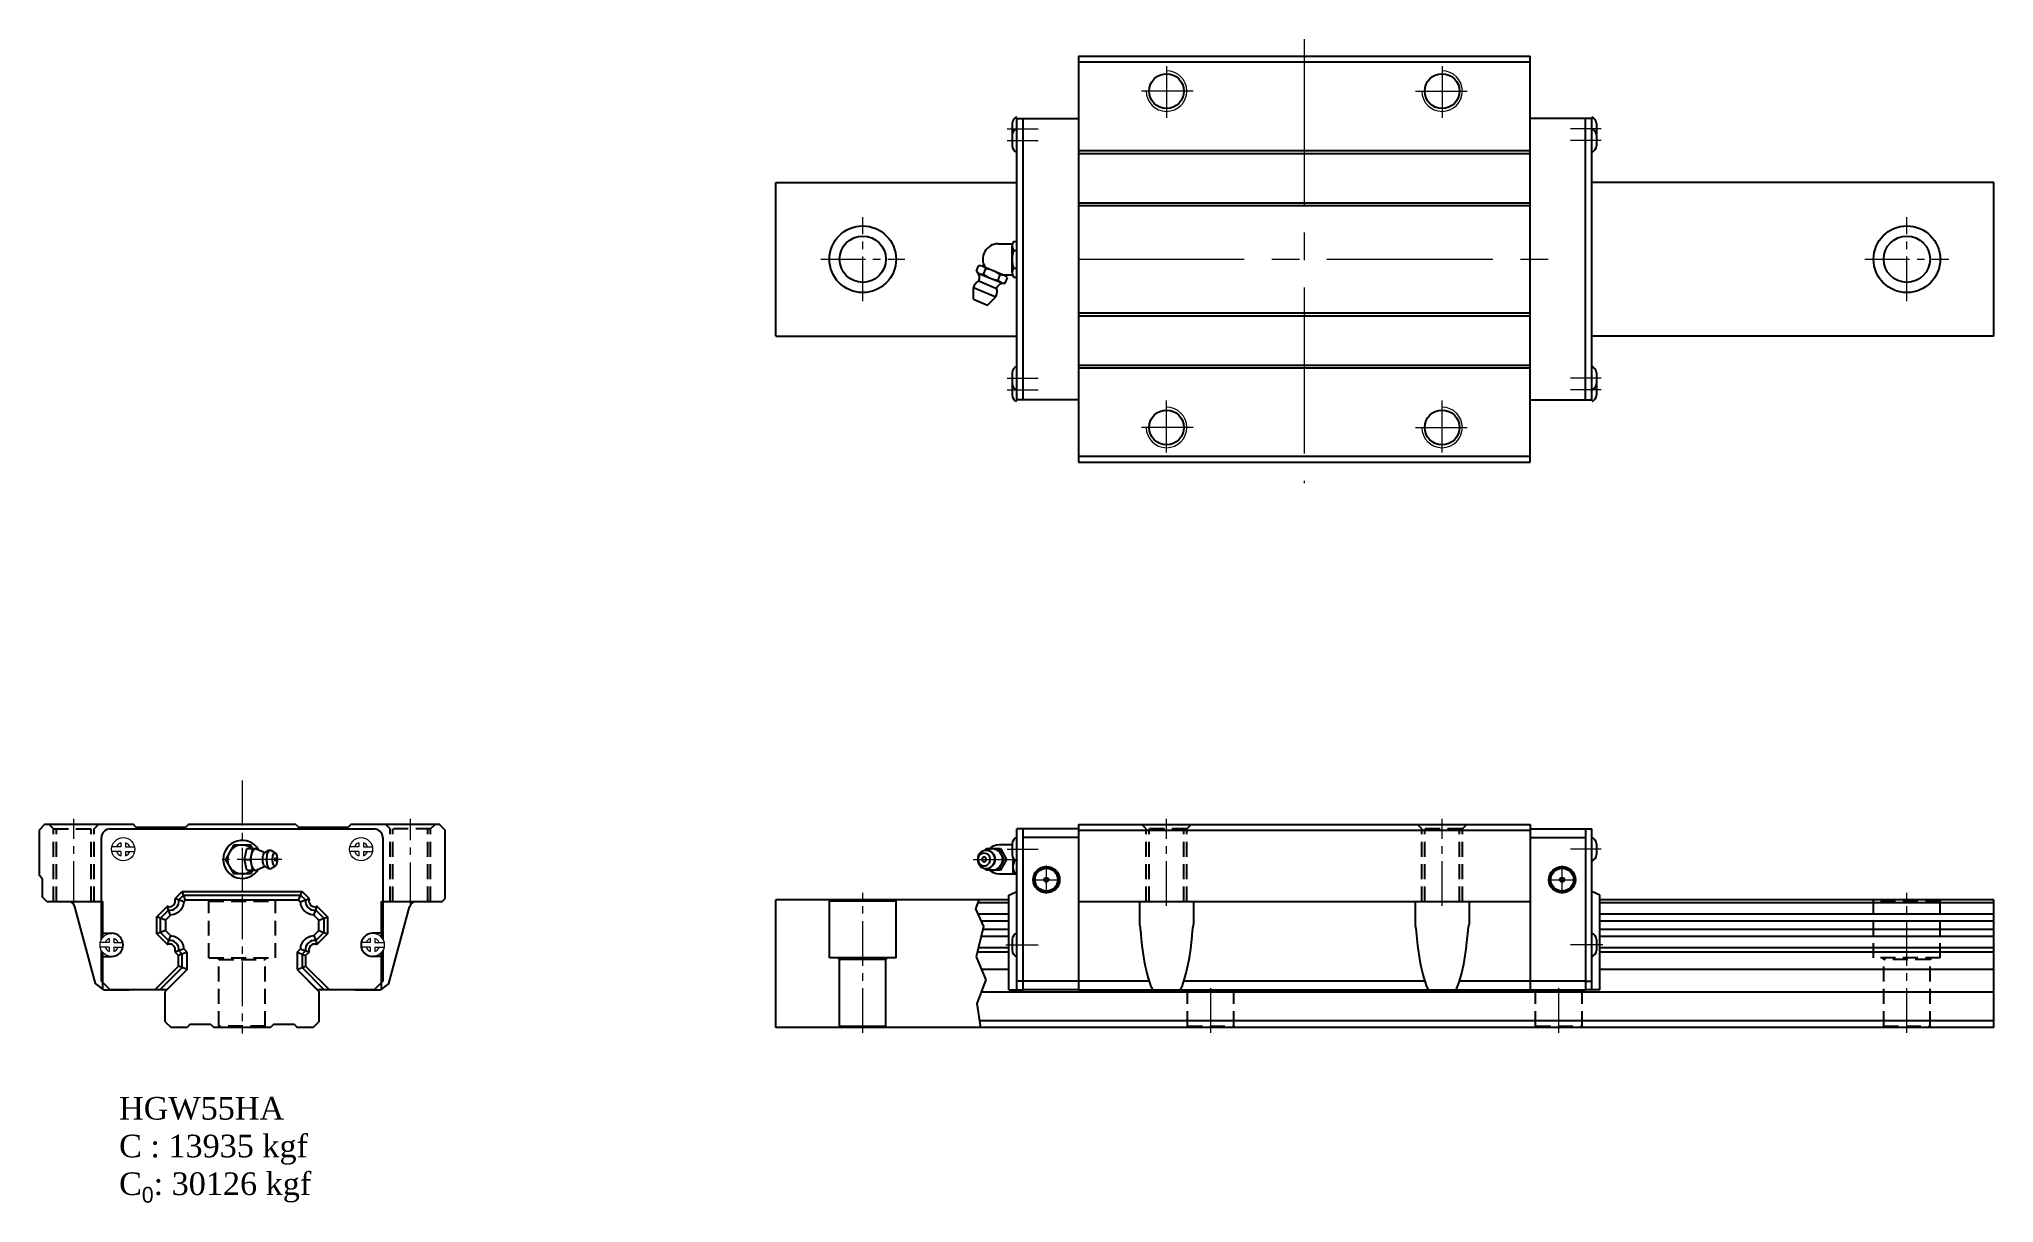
# Model space of a CAD drawing. Extents: x -70 to 604, y -73 to 328.
import ezdxf

# ---------------------------------------------------------------- set-up
doc = ezdxf.new("R2010")
doc.units = 0
doc.header["$LTSCALE"] = 3
doc.header["$MEASUREMENT"] = 0
doc.header["$PDSIZE"] = 0.001
doc.linetypes.add('CENTER2', pattern=[28.575, 19.05, -3.175, 3.175, -3.175])
doc.linetypes.add('DASHED2', pattern=[9.525, 6.35, -3.175])
doc.layers.get('0').update_dxf_attribs({"linetype": 'CONTINUOUS'})
for name, color, linetype, lineweight in [('AM4', 3, 'CONTINUOUS', 15), ('AM7', 4, 'CENTER2', 20), ('中心線', 4, 'CENTER2', 20), ('指線', 3, 'CONTINUOUS', 15)]:
    doc.layers.add(name, color=color, linetype=linetype, lineweight=lineweight)
doc.layers.add('建構線', color=1, linetype='CONTINUOUS')
doc.layers.add('虛線', color=6, linetype='DASHED2', plot=False)

msp = doc.modelspace()

# ---------------------------------------------------------------- linework, layer by layer
for p, q in [((288.31, 321.98), (288.31, 181.98)), ((288.31, 321.98), (444.11, 321.98)), ((288.31, 320.03), (444.11, 320.03)), ((444.11, 181.98), (444.11, 321.98)), ((265.48, 298.83), (265.48, 295.13)), ((267.11, 203.48), (267.11, 300.48)), ((465.31, 203.48), (465.31, 300.48)), ((466.95, 298.83), (466.95, 295.13)), ((265.48, 294.83), (265.48, 291.13)), ((466.95, 294.83), (466.95, 291.13)), ((288.31, 289.48), (444.11, 289.48)), ((288.31, 288.48), (444.11, 288.48)), ((183.97, 278.48), (267.11, 278.48)), ((603.97, 278.48), (465.31, 278.48)), ((288.31, 271.48), (444.11, 271.48)), ((288.31, 270.48), (444.11, 270.48)), ((288.31, 233.48), (444.11, 233.48)), ((288.31, 232.48), (444.11, 232.48)), ((183.97, 225.48), (267.11, 225.48)), ((603.97, 225.48), (465.31, 225.48)), ((265.48, 212.83), (265.48, 209.13)), ((288.31, 215.48), (444.11, 215.48)), ((288.31, 214.48), (444.11, 214.48)), ((466.95, 212.83), (466.95, 209.13)), ((265.48, 208.83), (265.48, 205.13)), ((466.95, 208.83), (466.95, 205.13)), ((288.31, 184.08), (444.11, 184.08)), ((288.31, 181.98), (444.11, 181.98)), ((267.11, 0), (267.11, 55.5)), ((269.31, 55.5), (267.11, 55.5)), ((463.11, 55.5), (465.31, 55.5)), ((465.31, 0), (465.31, 55.5)), ((265.48, 50.35), (265.48, 46.65)), ((466.95, 50.35), (466.95, 46.65)), ((264.31, 32.65), (267.11, 33.9)), ((468.11, 32.65), (465.31, 33.9)), ((264.31, 27.51), (264.31, 32.65)), ((264.31, 0), (264.31, 27.46)), ((468.11, 27.51), (468.11, 32.65)), ((468.11, 0), (468.11, 27.46)), ((265.48, 17.35), (265.48, 13.65)), ((466.95, 17.35), (466.95, 13.65)), ((264.31, 0), (269.31, 0)), ((269.31, 3), (267.11, 3)), ((463.11, 3), (465.31, 3)), ((468.11, 0), (463.11, 0))]:
    msp.add_line(p, q)
at = {"ltscale": 0.27}
for p, q in [((267.11, 300.48), (288.31, 300.48)), ((269.31, 203.48), (269.31, 300.48)), ((465.31, 300.48), (444.11, 300.48)), ((463.11, 203.48), (463.11, 300.48)), ((183.97, 225.48), (183.97, 278.48)), ((603.97, 225.48), (603.97, 278.48)), ((288.31, 203.48), (267.11, 203.48)), ((444.11, 203.48), (465.31, 203.48)), ((-68.1, 57), (-70, 55.1)), ((-70, 55.1), (-70, 39.52)), ((-37.5, 57), (-68.1, 57)), ((-45.5, 55.5), (45.5, 55.5)), ((-36.5, 56), (-37.5, 57)), ((-19.5, 56), (-36.5, 56)), ((-18.5, 57), (-19.5, 56)), ((18.5, 57), (-18.5, 57)), ((18.5, 57), (19.5, 56)), ((36.5, 56), (19.5, 56)), ((37.5, 57), (36.5, 56)), ((68.05, 57), (37.5, 57)), ((70, 55.05), (68.05, 57)), ((70, 31.5), (70, 55.05)), ((269.31, 0), (269.31, 55.5)), ((269.31, 0), (269.31, 55.5)), ((288.31, 55.5), (269.31, 55.5)), ((288.31, 57), (288.31, 0)), ((288.31, 57), (444.11, 57)), ((288.31, 55.05), (444.11, 55.05)), ((444.11, 57), (444.11, 0)), ((444.11, 55.5), (463.11, 55.5)), ((463.11, 55.5), (463.11, 0)), ((463.11, 55.5), (463.11, 0)), ((-48.5, 17.41), (-48.5, 52.5)), ((-2.89, 50), (-5.77, 45)), ((-2.89, 50), (2.89, 50)), ((0.8, 45), (1.63, 48.75)), ((1.63, 48.75), (5.39, 48.75)), ((3.61, 48.75), (2.89, 50)), ((2.91, 45), (3.74, 48.75)), ((3.37, 47.08), (3.55, 47.65)), ((3.55, 47.65), (3.77, 48.12)), ((3.77, 48.12), (4.02, 48.46)), ((4.02, 48.46), (4.29, 48.68)), ((4.29, 48.68), (4.57, 48.75)), ((4.57, 48.75), (4.85, 48.68)), ((4.85, 48.68), (7.35, 47.55)), ((5.47, 48.39), (5.39, 48.75)), ((7.35, 47.55), (7.65, 47.42)), ((7.52, 47.03), (7.68, 47.25)), ((7.65, 47.42), (7.92, 47.43)), ((7.68, 47.25), (7.85, 47.39)), ((7.85, 47.39), (7.92, 47.43)), ((7.92, 47.43), (8.61, 47.89)), ((8.4, 47.72), (8.61, 47.89)), ((8.61, 47.89), (9.02, 48.1)), ((8.69, 46.77), (8.84, 47.26)), ((8.84, 47.26), (9.03, 47.65)), ((9.02, 48.1), (9.25, 48.16)), ((9.03, 47.65), (9.24, 47.95)), ((9.24, 47.95), (9.47, 48.13)), ((9.25, 48.16), (9.7, 48.19)), ((9.47, 48.13), (9.7, 48.19)), ((9.7, 48.19), (9.94, 48.13)), ((9.94, 48.13), (11.51, 47.2)), ((11.01, 47.07), (11.17, 47.2)), ((11.17, 47.2), (11.34, 47.24)), ((11.34, 47.24), (11.51, 47.2)), ((11.51, 47.2), (11.67, 47.07)), ((48.5, 52.5), (48.5, 17.4)), ((254.4, 47.26), (254.04, 46.77)), ((254.4, 47.26), (254.85, 47.65)), ((254.85, 47.65), (255.36, 47.95)), ((255.02, 47.07), (255.41, 47.2)), ((255.36, 47.95), (255.91, 48.13)), ((255.41, 47.2), (255.81, 47.24)), ((255.81, 47.24), (256.22, 47.2)), ((255.91, 48.13), (256.49, 48.19)), ((256.22, 47.2), (256.6, 47.07)), ((256.62, 48.75), (256.31, 48.17)), ((256.49, 48.19), (257.06, 48.13)), ((256.62, 48.75), (261.49, 48.75)), ((256.77, 48.16), (257.29, 48.46)), ((257.06, 48.13), (257.25, 48.1)), ((257.06, 48.13), (257.62, 47.95)), ((257.25, 48.1), (257.79, 47.92)), ((257.29, 48.46), (257.94, 48.68)), ((257.62, 47.95), (258.13, 47.65)), ((257.79, 47.92), (258.3, 47.63)), ((257.94, 48.68), (258.62, 48.75)), ((258.13, 47.65), (258.57, 47.26)), ((258.3, 47.63), (258.74, 47.23)), ((258.57, 47.26), (258.94, 46.77)), ((258.62, 48.75), (259.29, 48.68)), ((258.74, 47.23), (259.1, 46.75)), ((259.29, 48.68), (259.94, 48.46)), ((259.94, 48.46), (260.54, 48.12)), ((260.54, 48.12), (261.07, 47.65)), ((260.62, 48.75), (262.62, 45)), ((265.48, 50), (261.03, 50)), ((261.07, 47.65), (261.5, 47.08)), ((261.49, 48.75), (263.49, 45)), ((288.31, 52.5), (269.31, 52.5)), ((444.11, 52.5), (463.11, 52.5)), ((-5.77, 45), (-2.89, 40)), ((0.8, 45), (2.91, 45)), ((1.63, 41.25), (0.8, 45)), ((1.63, 41.25), (5.39, 41.25)), ((3.61, 41.25), (2.89, 40)), ((3.74, 41.25), (2.91, 45)), ((3.13, 45), (3.16, 45.73)), ((3.16, 44.27), (3.13, 45)), ((3.16, 45.73), (3.24, 46.44)), ((3.24, 43.57), (3.16, 44.27)), ((3.24, 46.44), (3.37, 47.08)), ((3.37, 42.92), (3.24, 43.57)), ((3.55, 42.35), (3.37, 42.92)), ((3.77, 41.88), (3.55, 42.35)), ((4.02, 41.54), (3.77, 41.88)), ((4.02, 41.54), (4.29, 41.32)), ((4.29, 41.32), (4.57, 41.25)), ((4.57, 41.25), (4.85, 41.32)), ((4.85, 41.32), (7.35, 42.45)), ((5.39, 41.25), (5.47, 41.61)), ((7.1, 45), (7.12, 45.48)), ((7.12, 44.52), (7.1, 45)), ((7.12, 45.48), (7.17, 45.93)), ((7.17, 44.07), (7.12, 44.52)), ((7.17, 45.93), (7.26, 46.36)), ((7.26, 43.65), (7.17, 44.07)), ((7.26, 46.36), (7.38, 46.73)), ((7.38, 43.28), (7.26, 43.65)), ((7.35, 42.45), (7.65, 42.58)), ((7.38, 46.73), (7.52, 47.03)), ((7.52, 42.97), (7.38, 43.28)), ((7.68, 42.75), (7.52, 42.97)), ((7.59, 42.58), (7.65, 42.58)), ((7.65, 42.58), (7.92, 42.57)), ((7.68, 42.75), (7.85, 42.61)), ((7.85, 42.61), (7.92, 42.57)), ((7.92, 42.57), (8.61, 42.11)), ((8.48, 45), (8.51, 45.62)), ((8.51, 44.38), (8.48, 45)), ((8.51, 45.62), (8.58, 46.22)), ((8.58, 43.78), (8.51, 44.38)), ((8.58, 46.22), (8.69, 46.77)), ((8.69, 43.23), (8.58, 43.78)), ((8.61, 42.11), (9.02, 41.9)), ((8.84, 42.74), (8.69, 43.23)), ((9.03, 42.35), (8.84, 42.74)), ((9.02, 41.9), (9.25, 41.84)), ((9.24, 42.05), (9.03, 42.35)), ((9.24, 42.05), (9.47, 41.87)), ((9.25, 41.84), (9.7, 41.81)), ((9.47, 41.87), (9.7, 41.81)), ((9.7, 41.81), (9.94, 41.87)), ((9.94, 41.87), (11.51, 42.8)), ((10.48, 45), (10.5, 45.44)), ((10.5, 44.56), (10.48, 45)), ((10.5, 45.44), (10.55, 45.86)), ((10.55, 44.14), (10.5, 44.56)), ((10.55, 45.86), (10.63, 46.24)), ((10.63, 43.76), (10.55, 44.14)), ((10.63, 46.24), (10.73, 46.58)), ((10.73, 43.42), (10.63, 43.76)), ((10.73, 46.58), (10.86, 46.86)), ((10.86, 43.14), (10.73, 43.42)), ((10.86, 46.86), (11.01, 47.07)), ((11.01, 42.93), (10.86, 43.14)), ((11, 42.95), (11, 42.95)), ((11.01, 42.93), (11.17, 42.8)), ((11.17, 42.8), (11.34, 42.76)), ((11.34, 42.76), (11.51, 42.8)), ((11.51, 42.8), (11.67, 42.93)), ((11.82, 46.86), (11.67, 47.07)), ((11.67, 42.93), (11.82, 43.14)), ((11.95, 46.58), (11.82, 46.86)), ((11.82, 43.14), (11.95, 43.42)), ((12.05, 46.24), (11.95, 46.58)), ((11.95, 43.42), (12.05, 43.76)), ((12.13, 45.86), (12.05, 46.24)), ((12.05, 43.76), (12.13, 44.14)), ((12.18, 45.44), (12.13, 45.86)), ((12.13, 44.14), (12.18, 44.56)), ((12.2, 45), (12.18, 45.44)), ((12.18, 44.56), (12.2, 45)), ((253.6, 45.62), (253.54, 45)), ((253.54, 45), (253.6, 44.38)), ((253.77, 46.22), (253.6, 45.62)), ((253.6, 44.38), (253.77, 43.78)), ((253.78, 45.44), (253.74, 45)), ((253.74, 45), (253.78, 44.56)), ((254.04, 46.77), (253.77, 46.22)), ((253.77, 43.78), (254.04, 43.23)), ((253.9, 45.86), (253.78, 45.44)), ((253.78, 44.56), (253.9, 44.14)), ((254.09, 46.24), (253.9, 45.86)), ((253.9, 44.14), (254.09, 43.76)), ((254.04, 43.23), (254.4, 42.74)), ((254.35, 46.58), (254.09, 46.24)), ((254.09, 43.76), (254.35, 43.42)), ((254.35, 46.58), (254.66, 46.86)), ((254.35, 43.42), (254.66, 43.14)), ((254.4, 42.74), (254.85, 42.35)), ((254.66, 46.86), (255.02, 47.07)), ((254.66, 43.14), (255.02, 42.93)), ((254.85, 42.35), (255.36, 42.05)), ((254.99, 47.05), (254.99, 47.05)), ((254.99, 42.95), (254.99, 42.95)), ((255.02, 42.93), (255.41, 42.8)), ((255.36, 42.05), (255.91, 41.87)), ((255.41, 42.8), (255.81, 42.76)), ((255.81, 42.76), (256.22, 42.8)), ((255.91, 41.87), (256.49, 41.81)), ((256.22, 42.8), (256.6, 42.93)), ((256.31, 41.83), (256.62, 41.25)), ((256.49, 41.81), (257.06, 41.87)), ((256.6, 47.07), (256.96, 46.86)), ((256.6, 42.93), (256.96, 43.14)), ((261.49, 41.25), (256.62, 41.25)), ((256.77, 41.84), (257.29, 41.54)), ((256.96, 46.86), (257.28, 46.58)), ((256.96, 43.14), (257.28, 43.42)), ((257.06, 41.87), (257.62, 42.05)), ((257.06, 41.87), (257.25, 41.9)), ((257.25, 41.9), (257.79, 42.08)), ((257.28, 46.58), (257.53, 46.24)), ((257.53, 43.76), (257.28, 43.42)), ((257.29, 41.54), (257.94, 41.32)), ((257.53, 46.24), (257.72, 45.86)), ((257.72, 44.14), (257.53, 43.76)), ((257.62, 42.05), (258.13, 42.35)), ((257.72, 45.86), (257.84, 45.44)), ((257.84, 44.56), (257.72, 44.14)), ((257.79, 42.08), (258.3, 42.38)), ((257.84, 45.44), (257.88, 45)), ((257.88, 45), (257.84, 44.56)), ((257.94, 41.32), (258.62, 41.25)), ((258.13, 42.35), (258.57, 42.74)), ((258.3, 42.38), (258.74, 42.77)), ((258.94, 43.23), (258.57, 42.74)), ((258.62, 41.25), (259.29, 41.32)), ((259.1, 43.25), (258.74, 42.77)), ((258.94, 46.77), (259.21, 46.22)), ((259.21, 43.78), (258.94, 43.23)), ((259.1, 46.75), (259.37, 46.21)), ((259.37, 43.79), (259.1, 43.25)), ((259.21, 46.22), (259.38, 45.62)), ((259.38, 44.38), (259.21, 43.78)), ((259.29, 41.32), (259.94, 41.54)), ((259.37, 46.21), (259.54, 45.62)), ((259.54, 44.38), (259.37, 43.79)), ((259.38, 45.62), (259.44, 45)), ((259.44, 45), (259.38, 44.38)), ((259.54, 45.62), (259.59, 45)), ((259.59, 45), (259.54, 44.38)), ((259.94, 41.54), (260.54, 41.88)), ((260.54, 41.88), (261.07, 42.35)), ((262.62, 45), (260.62, 41.25)), ((261.5, 42.92), (261.07, 42.35)), ((263.49, 45), (261.49, 41.25)), ((261.5, 47.08), (261.82, 46.44)), ((261.82, 43.57), (261.5, 42.92)), ((261.82, 46.44), (262.02, 45.73)), ((262.02, 44.27), (261.82, 43.57)), ((262.02, 45.73), (262.08, 45)), ((262.08, 45), (262.02, 44.27)), ((262.62, 45), (263.49, 45)), ((265.71, 45.68), (265.71, 40)), ((-69.15, 38.68), (-70, 39.52)), ((-68.81, 32.01), (-68.86, 37.98)), ((-22.98, 31.62), (-20.7, 33.9)), ((-20.7, 33.9), (20.7, 33.9)), ((-19.49, 30.97), (-20.7, 33.9)), ((2.89, 40), (-2.89, 40)), ((19.49, 30.97), (20.7, 33.9)), ((20.7, 33.9), (22.98, 31.62)), ((261.03, 40), (267.11, 40)), ((-67.3, 30.5), (-68.81, 32.01)), ((-67.3, 30.5), (-48, 30.5)), ((-50.59, 2.22), (-57.67, 28.64)), ((-48, 18.13, 1.23), (-48, 30.5)), ((-29.4, 25.2), (-25.98, 28.62)), ((-28.15, 24.68), (-25.37, 27.46)), ((-25.37, 27.46), (-25.74, 28.76)), ((-24.68, 25.77), (-25.37, 27.46)), ((-21.82, 31.02), (-23.11, 31.38)), ((-21.82, 31.02), (-20.18, 32.65)), ((-20.12, 30.33), (-21.82, 31.02)), ((-20.18, 32.65), (20.18, 32.65)), ((-19.49, 30.97), (-20.12, 30.33)), ((-19.49, 30.97), (-20.12, 30.33)), ((19.49, 30.97), (-19.49, 30.97)), ((19.49, 30.97), (-19.49, 30.97)), ((20.12, 30.33), (19.49, 30.97)), ((20.12, 30.33), (19.49, 30.97)), ((20.12, 30.33), (21.82, 31.02)), ((20.18, 32.65), (21.82, 31.02)), ((21.82, 31.02), (23.11, 31.38)), ((24.68, 25.77), (25.37, 27.46)), ((25.37, 27.46), (25.74, 28.76)), ((25.37, 27.46), (28.15, 24.68)), ((25.98, 28.62), (29.4, 25.2)), ((48, 18.13, 1.23), (48, 30.5)), ((48, 30.5), (69, 30.5)), ((50.6, 2.22), (57.68, 28.65)), ((69, 30.5), (70, 31.5)), ((183.97, -13), (183.97, 31)), ((264.31, 31), (183.97, 31)), ((202.23, 31), (202.47, 30.6)), ((202.47, 11), (202.47, 30.6)), ((225.47, 30.6), (202.47, 30.6)), ((225.47, 30.6), (225.7, 31)), ((225.47, 11), (225.47, 30.6)), ((264.31, 30.01), (253.65, 30.01)), ((288.31, 30.5), (444.11, 30.5)), ((309.42, 30.5), (309.42, 22.54)), ((328, 30.5), (328, 22.54)), ((404.42, 30.5), (404.42, 22.54)), ((423, 30.5), (423, 22.54)), ((603.97, 31), (468.11, 31)), ((603.97, 30.01), (468.11, 30.01)), ((603.97, -13), (603.97, 31)), ((-26.47, 23.99), (-29.4, 25.2)), ((-29.4, 19.3), (-29.4, 25.2)), ((-26.47, 20.51), (-29.4, 19.3)), ((-28.15, 19.82), (-28.15, 24.68)), ((-24.68, 25.77), (-26.47, 23.99)), ((-24.68, 25.77), (-26.47, 23.99)), ((-26.47, 23.99), (-26.47, 20.51)), ((-26.47, 23.99), (-26.47, 20.51)), ((-26.47, 20.51), (-24.68, 18.73)), ((-26.47, 20.51), (-24.68, 18.73)), ((26.47, 23.99), (24.68, 25.77)), ((26.47, 23.99), (24.68, 25.77)), ((24.68, 18.73), (26.47, 20.51)), ((24.68, 18.73), (26.47, 20.51)), ((26.47, 23.99), (29.4, 25.2)), ((26.47, 20.51), (26.47, 23.99)), ((26.47, 20.51), (26.47, 23.99)), ((26.47, 20.51), (29.4, 19.3)), ((28.15, 24.68), (28.15, 19.82)), ((29.4, 25.2), (29.4, 19.3)), ((264.31, 26.14), (253.67, 26.14)), ((264.31, 23.7), (254.76, 23.7)), ((264.31, 20.8), (255.33, 20.8)), ((309.42, 22.47), (309.43, 22.35)), ((309.43, 22.35), (309.46, 22.18)), ((309.46, 22.18), (309.47, 22.11)), ((309.47, 22.11), (309.53, 21.83)), ((309.53, 21.83), (309.57, 21.58)), ((309.57, 21.58), (309.66, 21.09)), ((309.66, 21.09), (309.73, 20.52)), ((309.73, 20.52), (309.75, 20.32)), ((309.75, 20.32), (309.78, 19.97)), ((327.66, 20.18), (327.69, 20.49)), ((327.69, 20.49), (327.75, 20.98)), ((327.75, 20.98), (327.83, 21.44)), ((327.83, 21.44), (327.85, 21.58)), ((327.85, 21.58), (327.91, 21.9)), ((327.91, 21.9), (327.96, 22.14)), ((327.96, 22.14), (327.99, 22.34)), ((327.99, 22.53), (327.98, 22.54)), ((328, 22.49), (327.99, 22.53)), ((327.99, 22.34), (328, 22.39)), ((328, 22.39), (328, 22.49)), ((404.42, 22.47), (404.43, 22.35)), ((404.43, 22.35), (404.46, 22.18)), ((404.46, 22.18), (404.47, 22.11)), ((404.47, 22.11), (404.53, 21.83)), ((404.53, 21.83), (404.57, 21.58)), ((404.57, 21.58), (404.66, 21.09)), ((404.66, 21.09), (404.73, 20.52)), ((404.73, 20.52), (404.75, 20.32)), ((404.75, 20.32), (404.78, 19.97)), ((422.66, 20.18), (422.69, 20.49)), ((422.69, 20.49), (422.75, 20.98)), ((422.75, 20.98), (422.83, 21.44)), ((422.83, 21.44), (422.85, 21.58)), ((422.85, 21.58), (422.91, 21.9)), ((422.91, 21.9), (422.96, 22.14)), ((422.96, 22.14), (422.99, 22.34)), ((422.99, 22.53), (422.98, 22.54)), ((423, 22.49), (422.99, 22.53)), ((422.99, 22.34), (423, 22.39)), ((423, 22.39), (423, 22.49)), ((603.97, 26.14), (468.11, 26.14)), ((603.97, 23.7), (468.11, 23.7)), ((603.97, 20.8), (468.11, 20.8)), ((-48.5, 19.5), (-45, 19.5)), ((-48.5, 3), (-48.5, 13.57)), ((-25.98, 15.88), (-29.4, 19.3)), ((-25.37, 17.04), (-28.15, 19.82)), ((-25.37, 17.04), (-25.74, 15.74)), ((-24.68, 18.73), (-25.37, 17.04)), ((-21.82, 13.48), (-23.11, 13.12)), ((-20.12, 14.17), (-21.82, 13.48)), ((-20.65, 12.32), (-21.82, 13.48)), ((-18.97, 13.01), (-20.12, 14.17)), ((-18.97, 13.01), (-20.12, 14.17)), ((18.97, 13.01), (20.12, 14.17)), ((18.97, 13.01), (20.12, 14.17)), ((20.12, 14.17), (21.82, 13.48)), ((21.82, 13.48), (20.65, 12.32)), ((21.82, 13.48), (23.11, 13.12)), ((24.68, 18.73), (25.37, 17.04)), ((28.15, 19.82), (25.37, 17.04)), ((25.37, 17.04), (25.74, 15.74)), ((29.4, 19.3), (25.98, 15.88)), ((48.5, 19.5), (45, 19.5)), ((48.5, 13.6), (48.5, 3)), ((264.31, 14.49), (253.78, 14.49)), ((264.31, 18.37), (254.73, 18.37)), ((309.78, 19.97), (309.81, 19.63)), ((309.81, 19.63), (309.87, 18.93)), ((309.87, 18.93), (309.99, 17.56)), ((309.99, 17.56), (310.24, 15.28)), ((310.24, 15.28), (310.55, 12.94)), ((326.93, 13.38), (327.04, 14.14)), ((327.04, 14.14), (327.3, 16.28)), ((327.3, 16.28), (327.52, 18.48)), ((327.52, 18.48), (327.58, 19.22)), ((327.58, 19.22), (327.64, 19.87)), ((327.64, 19.87), (327.66, 20.18)), ((404.78, 19.97), (404.81, 19.63)), ((404.81, 19.63), (404.87, 18.93)), ((404.87, 18.93), (404.99, 17.56)), ((404.99, 17.56), (405.24, 15.28)), ((405.24, 15.28), (405.55, 12.94)), ((421.93, 13.38), (422.04, 14.14)), ((422.04, 14.14), (422.3, 16.28)), ((422.3, 16.28), (422.52, 18.48)), ((422.52, 18.48), (422.58, 19.22)), ((422.58, 19.22), (422.64, 19.87)), ((422.64, 19.87), (422.66, 20.18)), ((603.97, 18.37), (468.11, 18.37)), ((603.97, 14.49), (468.11, 14.49)), ((-48.5, 11.5), (-45, 11.5)), ((-48, 0.23, 3), (-48, 12.87, 1.75)), ((-30.1, 0), (-21.9, 8.2)), ((-28.33, 0), (-20.65, 7.68)), ((-18.97, 6.99), (-26.5, -0.55)), ((-18.97, 6.99), (-25.95, 0)), ((-21.9, 11.8), (-22.98, 12.88)), ((-18.97, 13.01), (-21.9, 11.8)), ((-21.9, 8.2), (-21.9, 11.8)), ((-18.97, 6.99), (-21.9, 8.2)), ((-20.65, 7.68), (-20.65, 12.32)), ((-18.97, 6.99), (-18.97, 13.01)), ((-18.97, 6.99), (-18.97, 13.01)), ((18.97, 13.01), (18.97, 6.99)), ((18.97, 13.01), (21.9, 11.8)), ((18.97, 13.01), (18.97, 6.99)), ((18.97, 6.99), (21.9, 8.2)), ((18.97, 6.99), (26.5, -0.54)), ((18.97, 6.99), (25.95, 0)), ((20.65, 12.32), (20.65, 7.68)), ((28.33, 0), (20.65, 7.68)), ((22.98, 12.88), (21.9, 11.8)), ((21.9, 11.8), (21.9, 8.2)), ((21.9, 8.2), (30.1, 0)), ((48.5, 11.5), (45, 11.5)), ((48, 0.23, 3), (48, 12.88, 1.75)), ((225.47, 11), (202.47, 11)), ((205.47, 11), (205.97, 10.5)), ((221.97, 10.5), (205.97, 10.5)), ((205.97, -12.5), (205.97, 10.5)), ((221.97, 10.5), (222.47, 11)), ((221.97, -12.5), (221.97, 10.5)), ((264.31, 13), (253.41, 13)), ((264.31, 7), (254.89, 7)), ((310.55, 12.94), (310.67, 12.16)), ((310.67, 12.16), (311.05, 9.89)), ((311.05, 9.89), (311.4, 8.15)), ((311.4, 8.15), (311.69, 6.81)), ((311.69, 6.81), (312.07, 5.27)), ((325.38, 5.37), (325.86, 7.35)), ((325.86, 7.35), (326.18, 8.9)), ((326.18, 8.9), (326.58, 11.1)), ((326.58, 11.1), (326.93, 13.38)), ((405.55, 12.94), (405.67, 12.16)), ((405.67, 12.16), (406.05, 9.89)), ((406.05, 9.89), (406.4, 8.15)), ((406.4, 8.15), (406.69, 6.81)), ((406.69, 6.81), (407.07, 5.27)), ((420.38, 5.37), (420.86, 7.35)), ((420.86, 7.35), (421.18, 8.9)), ((421.18, 8.9), (421.58, 11.1)), ((421.58, 11.1), (421.93, 13.38)), ((603.97, 13), (468.11, 13)), ((603.97, 7), (468.11, 7)), ((-47.7, 0), (-50.59, 2.22)), ((-45.5, 0), (-48.5, 3)), ((-48, 0.23, 3), (-48, 2.5, 3)), ((45.5, 0), (25.96, 0)), ((38.95, 0), (47.71, 0)), ((38.95, 0), (38.95, 0)), ((48.5, 3), (45.5, 0)), ((50.6, 2.22), (47.71, 0)), ((48, 0.23, 3), (48, 2.5, 3)), ((312.73, 3), (269.31, 3)), ((288.31, 0), (269.31, 0)), ((288.31, 0), (444.11, 0)), ((312.07, 5.27), (312.4, 4.08)), ((312.4, 4.08), (312.85, 2.63)), ((312.85, 2.63), (313.24, 1.51)), ((313.24, 1.51), (313.76, 0.19)), ((313.76, 0.19), (313.84, 0)), ((323.58, 0), (324.06, 1.16)), ((324.06, 1.16), (324.57, 2.61)), ((324.57, 2.61), (324.93, 3.75)), ((407.73, 3), (324.69, 3)), ((324.93, 3.75), (325.38, 5.37)), ((407.07, 5.27), (407.4, 4.08)), ((407.4, 4.08), (407.85, 2.63)), ((407.85, 2.63), (408.24, 1.51)), ((408.24, 1.51), (408.76, 0.19)), ((408.76, 0.19), (408.84, 0)), ((418.58, 0), (419.06, 1.16)), ((419.06, 1.16), (419.57, 2.61)), ((419.57, 2.61), (419.93, 3.75)), ((463.11, 3), (419.69, 3)), ((419.93, 3.75), (420.38, 5.37)), ((444.11, 0), (463.11, 0)), ((-47.7, 0), (-38.94, 0)), ((-25.95, 0), (-45.5, 0)), ((-26.5, -11), (-26.5, -0.55)), ((26.5, -0.54), (26.5, -11)), ((603.97, -0.8), (254.81, -0.8)), ((-26.5, -11), (-24.5, -13)), ((-19, -13), (-24.5, -13)), ((-18, -12), (-19, -13)), ((-10.8, -12), (-18, -12)), ((-10.8, -12), (-9.8, -13)), ((9.8, -13), (-9.8, -13)), ((10.8, -12), (9.8, -13)), ((18, -12), (10.8, -12)), ((18, -12), (19, -13)), ((24.5, -13), (19, -13)), ((26.5, -11), (24.5, -13)), ((603.97, -13), (183.97, -13)), ((205.47, -13), (205.97, -12.5)), ((205.97, -12.5), (221.97, -12.5)), ((222.47, -13), (221.97, -12.5)), ((603.97, -10.7), (254.19, -10.7))]:
    msp.add_line(p, q, dxfattribs=at)
at = {"linetype": 'Continuous'}
for p, q in [((260.68, 257.31), (265.57, 257.31)), ((265.48, 247.38), (265.48, 256.58)), ((265.93, 258.11), (267.11, 258.11)), ((253.17, 247.87), (253.93, 249.71)), ((255.32, 249.56), (262.76, 246.48)), ((265.93, 255.04), (267.11, 255.04)), ((254.22, 244.4), (259.89, 242.06)), ((254.26, 246.99), (261.69, 243.91)), ((255.65, 246.84), (256.41, 248.68)), ((260.61, 244.79), (261.37, 246.63)), ((262.19, 246.64), (265.57, 246.64)), ((263.08, 243.76), (263.85, 245.6)), ((265.93, 248.91), (267.11, 248.91)), ((265.93, 245.84), (267.11, 245.84)), ((252.14, 242.24), (259.83, 239.05)), ((252.14, 238.19), (252.14, 242.24)), ((252.14, 238.19), (256.97, 236.19)), ((256.97, 236.19), (259.83, 239.05))]:
    msp.add_line(p, q, dxfattribs=at)
at = {"ltscale": 0.27}
for points in [[(11.19, 45), (11.23, 44.73), (11.27, 44.65), (11.32, 44.61), (11.36, 44.61), (11.41, 44.65), (11.45, 44.73), (11.48, 44.89), (11.49, 45), (11.45, 45.27), (11.41, 45.35), (11.36, 45.39), (11.32, 45.39), (11.27, 45.35), (11.23, 45.27), (11.2, 45.11), (11.19, 45)], [(256.55, 45), (256.51, 45.26), (256.46, 45.4), (256.38, 45.52), (256.28, 45.62), (256.16, 45.7), (256.04, 45.76), (255.87, 45.8), (255.72, 45.79), (255.59, 45.76), (255.44, 45.69), (255.3, 45.58), (255.19, 45.44), (255.12, 45.29), (255.09, 45.16), (255.07, 45), (255.11, 44.74), (255.17, 44.61), (255.25, 44.48), (255.35, 44.38), (255.46, 44.3), (255.58, 44.24), (255.75, 44.2), (255.9, 44.21), (256.04, 44.24), (256.18, 44.31), (256.32, 44.42), (256.43, 44.56), (256.5, 44.71), (256.54, 44.84), (256.55, 45)]]:
    msp.add_lwpolyline(points, dxfattribs=at)
for centre, radius in [((318.71, 309.98), 6), ((413.71, 309.98), 6), ((213.97, 251.98), 11.5), ((573.97, 251.98), 11.5), ((213.97, 251.98), 8), ((573.97, 251.98), 8), ((318.71, 193.98), 6), ((413.71, 193.98), 6)]:
    msp.add_circle(centre, radius)
for centre, radius in [((277.31, 38), 4.55), ((277.31, 38), 4.25), ((277.31, 38), 3.94), ((455.11, 38), 4.55), ((455.11, 38), 4.25), ((455.11, 38), 3.94), ((277.31, 38), 0.75), ((455.11, 38), 0.75)]:
    msp.add_circle(centre, radius, dxfattribs=at)
for centre, start, end in [((267.73, 298.79), 105.96302, 179.07236), ((267.73, 294.79), 105.96302, 179.07236), ((464.69, 298.79), 0.92764, 74.03698), ((464.69, 294.79), 0.92764, 74.03698), ((267.73, 291.16), 180.92764, 254.03698), ((464.69, 291.16), 285.96302, 359.07236), ((267.73, 212.79), 105.96302, 179.07236), ((267.73, 209.16), 180.92764, 254.03698), ((464.69, 212.79), 0.92764, 74.03698), ((464.69, 209.16), 285.96302, 359.07236), ((267.73, 205.16), 180.92764, 254.03698), ((464.69, 205.16), 285.96302, 359.07236), ((267.73, 50.31), 105.96302, 179.07236), ((464.69, 50.31), 0.92764, 74.03698), ((267.73, 46.69), 180.92764, 254.03698), ((464.69, 46.69), 285.96302, 359.07236), ((267.73, 17.31), 105.96302, 179.07236), ((267.73, 13.69), 180.92764, 254.03698), ((464.69, 17.31), 0.92764, 74.03698), ((464.69, 13.69), 285.96302, 359.07236)]:
    msp.add_arc(centre, 2.26, start, end)
at = {"linetype": 'Continuous'}
for centre, radius, start, end in [((260.68, 251.98), 5.33, 90, 210.8352), ((268.3, 256.58), 2.83, 147.13278, 212.86722), ((254.38, 247.28), 2.47, 34.63278, 100.36722), ((276.1, 251.98), 10.62, 163.22135, 196.77865), ((255.8, 241.16), 3.81, 118.58649, 163.58649), ((255.2, 249.27), 2.47, 214.63278, 280.36722), ((251.47, 245.63), 2.75, 335.8479, 45.8479), ((261.53, 254.04), 9.3, 230.72135, 264.27865), ((255.48, 239.44), 9.3, 50.72135, 84.27865), ((262.7, 240.98), 2.75, 89.1521, 159.1521), ((262.64, 246.19), 2.47, 214.63278, 280.36722), ((261.81, 244.2), 2.47, 34.63278, 100.36722), ((268.3, 247.38), 2.83, 147.13278, 212.86722), ((256.48, 240.88), 3.81, 331.41351, 16.41351)]:
    msp.add_arc(centre, radius, start, end, dxfattribs=at)
at = {"ltscale": 0.27}
for centre, radius, start, end in [((-45.5, 52.5), 3, 90.00277, 180.00277), ((45.5, 52.5), 3, 0.00277, 90.00277), ((0, 45), 6.56, 30.2433, 329.75669), ((0, 45), 5, 48.59038, 311.40962), ((261.03, 45), 5, 90, 131.40962), ((261.03, 45), 5, 228.59038, 270), ((269.41, 42.5), 3.69, 141.69202, 222.61141), ((-69.86, 37.97), 1, 0.50277, 45.00277), ((-60.09, 28), 2.5, 15.00277, 90.00277), ((-25.62, 28.27), 0.5, 75.4079, 135), ((-25, 30.65), 1.96, 255.4079, 14.5921), ((-25, 30.65), 3.21, 263.4285, 6.5715), ((-22.62, 31.27), 0.5, 135, 194.5921), ((25.01, 30.65), 3.21, 173.4285, 276.5715), ((22.62, 31.27), 0.5, 345.4079, 45), ((25.01, 30.65), 1.96, 165.4079, 284.5921), ((25.62, 28.27), 0.5, 45, 104.5921), ((60.09, 28), 2.5, 93.15526, 165.00277), ((-45, 15.5), 4, 270.00277, 90.00277), ((-25.62, 16.23), 0.5, 225, 284.5921), ((-25, 13.85), 1.96, 345.4079, 104.5921), ((-25, 13.85), 3.21, 353.4285, 96.5715), ((25.01, 13.85), 3.21, 83.4285, 186.5715), ((25.01, 13.85), 1.96, 75.4079, 194.5921), ((25.62, 16.23), 0.5, 255.4079, 315), ((45, 15.5), 4, 90.00277, 270.00277), ((-22.62, 13.23), 0.5, 165.4079, 225), ((22.62, 13.23), 0.5, 315, 14.5921)]:
    msp.add_arc(centre, radius, start, end, dxfattribs=at)
for points in [[(-20.12, 30.33), (-20.29, 29.34), (-20.66, 28.4), (-21.21, 27.57), (-21.92, 26.85), (-22.76, 26.3), (-23.69, 25.94), (-24.68, 25.77)], [(-20.12, 30.33), (-20.29, 29.34), (-20.66, 28.4), (-21.21, 27.57), (-21.92, 26.85), (-22.76, 26.3), (-23.69, 25.94), (-24.68, 25.77)], [(24.68, 25.77), (23.69, 25.94), (22.76, 26.31), (21.92, 26.85), (21.21, 27.57), (20.66, 28.4), (20.29, 29.34), (20.12, 30.33)], [(24.68, 25.77), (23.69, 25.94), (22.76, 26.31), (21.92, 26.85), (21.21, 27.57), (20.66, 28.4), (20.29, 29.34), (20.12, 30.33)], [(-24.68, 18.73), (-23.69, 18.56), (-22.76, 18.2), (-21.92, 17.65), (-21.21, 16.93), (-20.66, 16.1), (-20.29, 15.16), (-20.12, 14.17)], [(-24.68, 18.73), (-23.69, 18.56), (-22.76, 18.2), (-21.92, 17.65), (-21.21, 16.93), (-20.66, 16.1), (-20.29, 15.16), (-20.12, 14.17)], [(20.12, 14.17), (20.29, 15.16), (20.66, 16.1), (21.21, 16.94), (21.92, 17.65), (22.76, 18.2), (23.69, 18.56), (24.68, 18.73)], [(20.12, 14.17), (20.29, 15.16), (20.66, 16.1), (21.21, 16.94), (21.92, 17.65), (22.76, 18.2), (23.69, 18.56), (24.68, 18.73)]]:
    msp.add_spline(points, degree=3, dxfattribs=at)
for p in [(12.2, 45), (253.54, 45)]:
    msp.add_point(p)
at = {"layer": 'AM4'}
for centre in [(318.71, 309.98), (413.71, 309.98), (318.71, 193.98), (413.71, 193.98)]:
    msp.add_arc(centre, 7, 180, 90, dxfattribs=at)
at = {"layer": 'AM7'}
for p, q in [((366.21, 327.91), (366.21, 174.76)), ((318.71, 318.6), (318.71, 300.72)), ((413.71, 318.6), (413.71, 300.72)), ((327.84, 309.98), (310.04, 309.98)), ((404.59, 309.98), (422.39, 309.98)), ((288.31, 251.98), (456.11, 251.98)), ((318.71, 185.35), (318.71, 203.23)), ((413.71, 185.35), (413.71, 203.23)), ((327.84, 193.98), (310.04, 193.98)), ((404.59, 193.98), (422.39, 193.98))]:
    msp.add_line(p, q, dxfattribs=at)
at = {"layer": '中心線'}
for p, q in [((263.81, 296.98), (274.46, 296.98)), ((468.61, 296.98), (457.97, 296.98)), ((263.81, 292.98), (274.46, 292.98)), ((468.61, 292.98), (457.97, 292.98)), ((263.81, 210.98), (274.46, 210.98)), ((468.61, 210.98), (457.97, 210.98)), ((263.81, 206.98), (274.46, 206.98)), ((468.61, 206.98), (457.97, 206.98)), ((263.81, 48.5), (274.46, 48.5)), ((266.11, 48.5), (270.31, 48.5)), ((266.4, 48.5), (270.13, 48.5)), ((468.61, 48.5), (457.97, 48.5)), ((466.31, 48.5), (462.11, 48.5)), ((466.03, 48.5), (462.29, 48.5)), ((263.25, 15.5), (270.43, 15.5)), ((263.81, 15.5), (274.46, 15.5)), ((266.11, 15.5), (270.31, 15.5)), ((468.61, 15.5), (457.97, 15.5)), ((469.17, 15.5), (461.99, 15.5)), ((466.31, 15.5), (462.11, 15.5))]:
    msp.add_line(p, q, dxfattribs=at)
at = {"layer": '中心線', "ltscale": 0.27}
for p, q in [((213.97, 237.48), (213.97, 266.48)), ((573.97, 237.48), (573.97, 266.48)), ((199.47, 251.98), (228.47, 251.98)), ((559.47, 251.98), (588.47, 251.98)), ((0, 72.17), (0, 28.97)), ((-58, 28.96, 3), (-58, 59)), ((58, 28.52, 3), (58, 59)), ((318.71, 28.96, 3), (318.71, 59)), ((413.71, 28.96, 3), (413.71, 59)), ((13.7, 45), (-8.06, 45)), ((252.04, 45), (268.11, 45)), ((277.31, 33.14), (277.31, 42.86)), ((455.11, 33.14), (455.11, 42.86)), ((272.45, 38), (282.18, 38)), ((450.25, 38), (459.98, 38)), ((0, 32.97), (0, -15)), ((213.97, -14.85), (213.97, 33.46)), ((573.97, -14.85), (573.97, 33.46)), ((333.97, -14.85), (333.97, 1.41)), ((453.97, -14.85), (453.97, 1.41))]:
    msp.add_line(p, q, dxfattribs=at)
at = {"layer": '建構線', "ltscale": 0.27}
for p, q in [((254.01, 31), (252.87, 27.93)), ((252.87, 27.93), (255.59, 21.84)), ((255.59, 21.84), (253.03, 11.44)), ((253.03, 11.44), (256.39, 3.44)), ((256.39, 3.44), (253.35, -4.73)), ((253.35, -4.73), (254.52, -13))]:
    msp.add_line(p, q, dxfattribs=at)
at = {"layer": '指線', "ltscale": 0.27}
for p, q in [((-41.8, 49.3), (-44.92, 49.3)), ((-41.8, 47.7), (-44.92, 47.7)), ((-41.8, 50.76), (-41.8, 49.3)), ((-41.8, 47.7), (-41.8, 46.24)), ((-40.2, 50.76), (-40.2, 49.3)), ((-40.2, 49.3), (-37.09, 49.3)), ((-40.2, 47.7), (-37.09, 47.7)), ((-40.2, 47.7), (-40.2, 46.24)), ((40.2, 49.3), (37.08, 49.3)), ((40.2, 47.7), (37.08, 47.7)), ((40.2, 50.76), (40.2, 49.3)), ((40.2, 47.7), (40.2, 46.24)), ((41.8, 50.76), (41.8, 49.3)), ((41.8, 49.3), (44.91, 49.3)), ((41.8, 47.7), (41.8, 46.24)), ((41.8, 47.7), (44.91, 47.7)), ((-45.8, 16.3), (-48.92, 16.3)), ((-45.8, 14.7), (-48.92, 14.7)), ((-45.8, 17.76), (-45.8, 16.3)), ((-45.8, 14.7), (-45.8, 13.24)), ((-44.2, 17.76), (-44.2, 16.3)), ((-44.2, 16.3), (-41.09, 16.3)), ((-44.2, 14.7), (-41.09, 14.7)), ((-44.2, 14.7), (-44.2, 13.24)), ((44.2, 16.3), (41.08, 16.3)), ((44.2, 14.7), (41.08, 14.7)), ((44.2, 17.76), (44.2, 16.3)), ((44.2, 14.7), (44.2, 13.24)), ((45.8, 17.76), (45.8, 16.3)), ((45.8, 16.3), (48.91, 16.3)), ((45.8, 14.7), (48.91, 14.7)), ((45.8, 14.7), (45.8, 13.24))]:
    msp.add_line(p, q, dxfattribs=at)
for centre in [(-41, 48.5), (41, 48.5), (-45, 15.5), (45, 15.5)]:
    msp.add_circle(centre, 4, dxfattribs=at)
for centre, start, end in [((-41, 48.5), 109.48006, 160.53672), ((-41, 48.5), 199.4792, 250.53766), ((-41, 48.5), 19.48102, 70.53766), ((-41, 48.5), 289.48006, 340.53854), ((41, 48.5), 109.48006, 160.53672), ((41, 48.5), 199.4792, 250.53766), ((41, 48.5), 19.48102, 70.53766), ((41, 48.5), 289.48006, 340.53854), ((-45, 15.5), 109.48006, 160.53672), ((-45, 15.5), 199.4792, 250.53766), ((-45, 15.5), 19.48102, 70.53766), ((-45, 15.5), 289.48006, 340.53854), ((45, 15.5), 109.48006, 160.53672), ((45, 15.5), 199.4792, 250.53766), ((45, 15.5), 19.48102, 70.53766), ((45, 15.5), 289.48006, 340.53854)]:
    msp.add_arc(centre, 2.4, start, end, dxfattribs=at)
at = {"layer": '虛線', "ltscale": 0.27}
for p, q in [((-65, 55.5, 3), (-66.5, 57, 3)), ((-65, 30.5), (-65, 55.5, 3)), ((-65, 55.5, 3), (-51, 55.5, 3)), ((-64, 30.5), (-64, 55.5, 3)), ((-52, 30.5), (-52, 55.5, 3)), ((-51, 55.5, 3), (-49.5, 57, 3)), ((-51, 30.5), (-51, 55.5, 3)), ((51, 55.5, 3), (49.5, 57, 3)), ((51, 30.5), (51, 55.5, 3)), ((65, 55.5, 3), (51, 55.5, 3)), ((65, 55.5, 3), (51, 55.5, 3)), ((52, 30.5), (52, 55.5, 3)), ((64, 30.5), (64, 55.5, 3)), ((65, 55.5, 3), (66.5, 57, 3)), ((65, 30.5), (65, 55.5, 3)), ((311.71, 55.5, 3), (310.21, 57, 3)), ((311.71, 30.5), (311.71, 55.5, 3)), ((325.71, 55.5, 3), (311.71, 55.5, 3)), ((325.71, 55.5, 3), (311.71, 55.5, 3)), ((312.71, 30.5), (312.71, 55.5, 3)), ((324.71, 30.5), (324.71, 55.5, 3)), ((325.71, 55.5, 3), (327.21, 57, 3)), ((325.71, 30.5), (325.71, 55.5, 3)), ((406.71, 55.5, 3), (405.21, 57, 3)), ((406.71, 30.5), (406.71, 55.5, 3)), ((420.71, 55.5, 3), (406.71, 55.5, 3)), ((420.71, 55.5, 3), (406.71, 55.5, 3)), ((407.71, 30.5), (407.71, 55.5, 3)), ((419.71, 30.5), (419.71, 55.5, 3)), ((420.71, 55.5, 3), (422.21, 57, 3)), ((420.71, 30.5), (420.71, 55.5, 3)), ((-11.5, 30.6), (-11.71, 30.97)), ((-11.5, 30.6), (11.5, 30.6)), ((-11.5, 11), (-11.5, 30.6)), ((11.71, 30.97), (11.5, 30.6)), ((11.5, 11), (11.5, 30.6)), ((562.23, 31), (562.47, 30.6)), ((562.47, 11), (562.47, 30.6)), ((585.47, 30.6), (562.47, 30.6)), ((585.47, 30.6), (585.7, 31)), ((585.47, 11), (585.47, 30.6)), ((-11.5, 11), (11.5, 11)), ((-8, 10.5), (-8.5, 11)), ((-8, -12.5), (-8, 10.5)), ((-8, 10.5), (8, 10.5)), ((8.5, 11), (8, 10.5)), ((8, -12.5), (8, 10.5)), ((585.47, 11), (562.47, 11)), ((565.47, 11), (565.97, 10.5)), ((565.97, -12.5), (565.97, 10.5)), ((581.97, 10.5), (565.97, 10.5)), ((581.97, 10.5), (582.47, 11)), ((581.97, -12.5), (581.97, 10.5)), ((325.97, -12.5), (325.97, 0)), ((341.97, -12.5), (341.97, 0)), ((445.97, -12.5), (445.97, 0)), ((461.97, -12.5), (461.97, 0)), ((-8.5, -13), (-8, -12.5)), ((8, -12.5), (-8, -12.5)), ((8.5, -13), (8, -12.5)), ((325.47, -13), (325.97, -12.5)), ((325.97, -12.5), (341.97, -12.5)), ((342.47, -13), (341.97, -12.5)), ((445.47, -13), (445.97, -12.5)), ((445.97, -12.5), (461.97, -12.5)), ((462.47, -13), (461.97, -12.5)), ((565.47, -13), (565.97, -12.5)), ((565.97, -12.5), (581.97, -12.5)), ((582.47, -13), (581.97, -12.5))]:
    msp.add_line(p, q, dxfattribs=at)

# ---------------------------------------------------------------- texts
at = {"insert": (-42.43, -36.94), "char_height": 7.8, "width": 100.6095, "attachment_point": 1}
msp.add_mtext('\\A1;{\\fTimes New Roman|b0|i0|c0|p18;HGW55HA\\PC : 13935 kgf\\PC\\fProxy 1|b0|i0|c0|p0;\\H0.7x;\\S^ 0;\\fTimes New Roman|b0|i0|c0|p18;\\H1.429x;: 30126 kgf}', dxfattribs=at)

doc.saveas('drawing.dxf')
